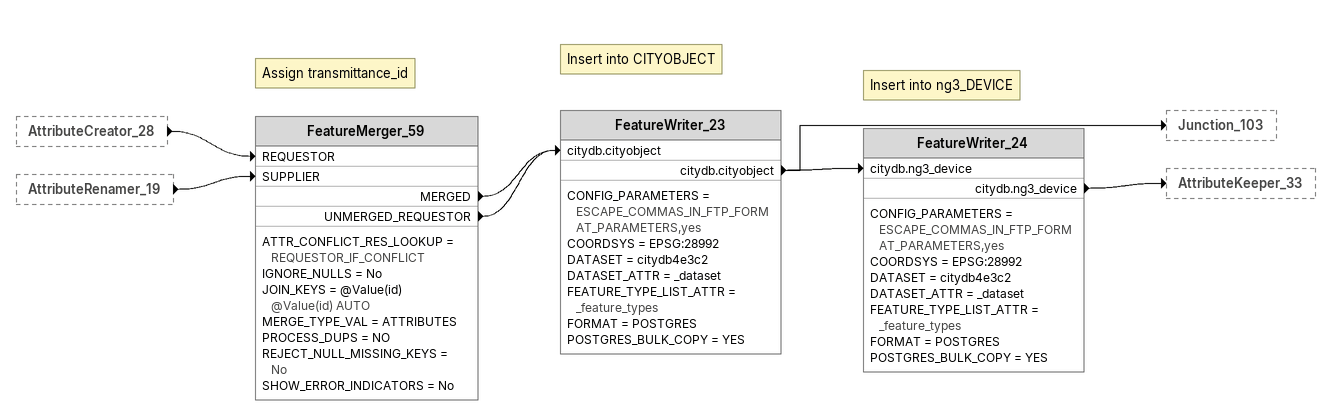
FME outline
AttributeCreator_28 [outside]
    -> FeatureMerger_59 [REQUESTOR]
AttributeRenamer_19 [outside]
    -> FeatureMerger_59 [SUPPLIER]
Note: Assign transmittance_id
FeatureMerger_59
    ATTR_CONFLICT_RES_LOOKUP = REQUESTOR_IF_CONFLICT
    IGNORE_NULLS = No
    JOIN_KEYS = @Value(id) @Value(id) AUTO
    MERGE_TYPE_VAL = ATTRIBUTES
    PROCESS_DUPS = NO
    REJECT_NULL_MISSING_KEYS = No
    SHOW_ERROR_INDICATORS = No
    MERGED -> FeatureWriter_23 [citydb.cityobject]
    UNMERGED_REQUESTOR -> FeatureWriter_23 [citydb.cityobject]
Note: Insert into CITYOBJECT
FeatureWriter_23
    CONFIG_PARAMETERS = ESCAPE_COMMAS_IN_FTP_FORMAT_PARAMETERS,yes
    COORDSYS = EPSG:28992
    DATASET = citydb4e3c2
    DATASET_ATTR = _dataset
    FEATURE_TYPE_LIST_ATTR = _feature_types
    FORMAT = POSTGRES
    POSTGRES_BULK_COPY = YES
    citydb.cityobject -> FeatureWriter_24 [citydb.ng3_device]
    citydb.cityobject -> Junction_103
Note: Insert into ng3_DEVICE
FeatureWriter_24
    CONFIG_PARAMETERS = ESCAPE_COMMAS_IN_FTP_FORMAT_PARAMETERS,yes
    COORDSYS = EPSG:28992
    DATASET = citydb4e3c2
    DATASET_ATTR = _dataset
    FEATURE_TYPE_LIST_ATTR = _feature_types
    FORMAT = POSTGRES
    POSTGRES_BULK_COPY = YES
    citydb.ng3_device -> AttributeKeeper_33
